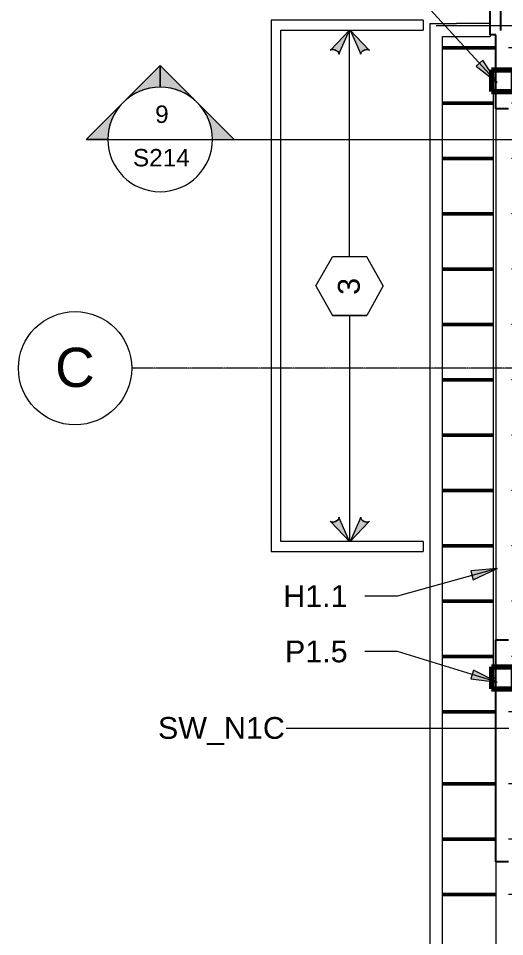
# Model space of a CAD drawing. Header units: inches. Extents: x -4036 to -1914, y 2 to 12338.
# Drawn here: x -4036.3 to -3825.6, y 11035.9 to 11434.2 of the extents above; entities that cross this region are included whole.
import ezdxf

# ---------------------------------------------------------------- set-up
doc = ezdxf.new("R2010")
doc.units = ezdxf.units.IN
doc.header["$MEASUREMENT"] = 0
doc.linetypes.add('Línea de rejilla', pattern=[0.875, 0.5, -0.125, 0.125, -0.125])
for name, color, linetype, lineweight in [('A-ANNO-NOTE', 131, 'Continuous', 9), ('A-DETL-GENF', 92, 'Continuous', 9), ('A-DETL-THIN', 151, 'Continuous', 9), ('A-WALL', 113, 'Continuous', 9), ('A-WALL-IDEN', 211, 'Continuous', 9), ('G-ANNO-SYMB', 111, 'Continuous', 9), ('G-ANNO-TEXT', 231, 'Continuous', 9), ('I-WALL', 2, 'Continuous', 9), ('S-BEAM', 12, 'Continuous', 9), ('S-BEAM-ANLY', 10, 'Continuous', 50), ('S-COLS', 52, 'Continuous', 9), ('S-COLS-SYMB', 171, 'Continuous', 70), ('S-GRID', 1, 'Continuous', 9), ('S-GRID-IDEN', 1, 'Continuous', 9)]:
    doc.layers.add(name, color=color, linetype=linetype, lineweight=lineweight)
doc.styles.add('Arial', font='arial.ttf', dxfattribs={"height": 9.448819})
doc.styles.add('Arial_1', font='arial.ttf', dxfattribs={"height": 17.007874})
doc.styles.add('Arial_2', font='arial.ttf', dxfattribs={"height": 7.559055})

# ---------------------------------------------------------------- blocks, each defined once
blk = doc.blocks.new('TRUSS - 22_-1469757-FRAMING PLAN - 2ND FLOOR')
at = {"layer": 'S-BEAM'}
for p, q in [((-159.75, 0), (-182.9, 0)), ((182.9, 0), (-154.25, 0))]:
    blk.add_line(p, q, dxfattribs=at)
blk = doc.blocks.new('TRUSS - 22_-V104-FRAMING PLAN - 2ND FLOOR')
at = {"layer": 'S-BEAM'}
for p, q in [((-159.75, 0), (-182.9, 0)), ((74.28, 0), (-154.25, 0)), ((82.16, 0), (77.11, 0)), ((178.49, 0), (85, 0))]:
    blk.add_line(p, q, dxfattribs=at)
blk = doc.blocks.new('TRUSS - 22_-V105-FRAMING PLAN - 2ND FLOOR')
at = {"layer": 'S-BEAM'}
for p, q in [((-160.94, 0), (-182.9, 0)), ((178.49, 0), (-153.06, 0))]:
    blk.add_line(p, q, dxfattribs=at)
blk = doc.blocks.new('TRUSS - 22_-V106-FRAMING PLAN - 2ND FLOOR')
at = {"layer": 'S-BEAM'}
for p, q in [((-160.94, 0), (-182.9, 0)), ((182.9, 0), (-153.06, 0))]:
    blk.add_line(p, q, dxfattribs=at)
blk = doc.blocks.new('TRUSS - 22_-V107-FRAMING PLAN - 2ND FLOOR')
at = {"layer": 'S-BEAM'}
for p, q in [((-159.75, 0), (-182.9, 0)), ((74.28, 0), (-154.25, 0)), ((82.16, 0), (77.11, 0)), ((182.9, 0), (85, 0))]:
    blk.add_line(p, q, dxfattribs=at)
blk = doc.blocks.new('Madera-Pilar - 235 x 235-1148042-FRAMING PLAN - 2ND FLOOR')
at = {"layer": 'S-COLS-SYMB'}
for p, q in [((-4.75, 4.75), (-4.75, -4.75)), ((-4.75, 4.75), (4.75, 4.75)), ((4.75, 4.75), (4.75, -4.75)), ((-4.75, -4.75), (4.75, -4.75))]:
    blk.add_line(p, q, dxfattribs=at)
blk = doc.blocks.new('TRUSSES - TRUSSES-1432445-FRAMING PLAN - 2ND FLOOR')
at = {"layer": 'A-DETL-GENF'}
h = blk.add_hatch(color=256, dxfattribs=at)
h.paths.add_polyline_path([(-100.4, -4.6), (-110.95, 0), (-102.35, -8.17), (-102.44, -7.95), (-102.49, -7.68), (-102.46, -7.02), (-102.26, -6.3), (-101.93, -5.61), (-101.5, -5.04), (-101.03, -4.68), (-100.79, -4.58), (-100.59, -4.56)], flags=0)
h.paths.add_polyline_path([(-100.4, 4.83), (-100.59, 4.79), (-100.8, 4.81), (-101.03, 4.9), (-101.26, 5.06), (-101.72, 5.53), (-102.11, 6.17), (-102.38, 6.89), (-102.5, 7.59), (-102.44, 8.17), (-102.35, 8.4), (-110.95, 0.23), (-100.79, 4.66)], flags=0)
h = blk.add_hatch(color=256, dxfattribs=at)
h.paths.add_polyline_path([(110.95, 0), (100.59, -4.56), (100.8, -4.59), (101.03, -4.68), (101.26, -4.83), (101.72, -5.31), (102.11, -5.95), (102.38, -6.66), (102.5, -7.36), (102.44, -7.95), (102.35, -8.17)], flags=0)
h.paths.add_polyline_path([(110.95, 0.23), (102.35, 8.4), (102.44, 8.17), (102.49, 7.9), (102.46, 7.25), (102.26, 6.53), (101.93, 5.84), (101.5, 5.27), (101.03, 4.9), (100.8, 4.81), (100.59, 4.79), (100.4, 4.83)], flags=0)
for p, q in [((0, 14.61), (-12.61, 7.43)), ((0, 14.61), (12.85, 7.43)), ((-102.35, 8.4), (-110.95, 0.23)), ((-102.35, 8.4), (-102.07, 8.66)), ((102.35, 8.4), (102.07, 8.66)), ((110.95, 0.23), (102.35, 8.4)), ((-110.95, 0.23), (-100.4, 4.83)), ((-12.61, 7.43), (-12.61, -7.43)), ((12.85, -7.43), (12.85, 7.43)), ((12.85, 7.43), (12.85, -7.43)), ((100.4, 4.83), (110.95, 0.23)), ((-110.95, 0), (-102.35, -8.17)), ((-100.4, -4.6), (-110.95, 0)), ((-12.61, 0), (-110.95, 0)), ((12.85, 0), (110.95, 0)), ((110.95, 0), (100.4, -4.6)), ((102.35, -8.17), (110.95, 0)), ((0, -14.56), (-12.61, -7.43)), ((0, -14.56), (12.85, -7.43)), ((-102.35, -8.17), (-102.07, -8.43)), ((102.35, -8.17), (102.07, -8.43))]:
    blk.add_line(p, q, dxfattribs=at)
for centre, major_axis, start_param, end_param in [((-101.24, 6.74), (-0.84, 1.91), 0.527907, 1.031328), ((-101.24, 6.74), (-0.84, 1.91), 0, 0.515859), ((101.24, 6.74), (0.84, 1.91), 5.767326, 6.283185), ((101.24, 6.74), (0.84, 1.91), 5.251857, 5.755279), ((-101.24, 6.74), (-0.84, 1.91), 1.058732, 1.553534), ((-101.24, 6.74), (-0.84, 1.91), 1.586991, 2.08013), ((-101.24, 6.74), (-0.84, 1.91), 2.111632, 2.609761), ((-101.24, 6.74), (-0.84, 1.91), 2.630892, 3.141593), ((101.24, 6.74), (0.84, 1.91), 3.141593, 3.652293), ((101.24, 6.74), (0.84, 1.91), 3.673425, 4.171554), ((101.24, 6.74), (0.84, 1.91), 4.203055, 4.696194), ((101.24, 6.74), (0.84, 1.91), 4.729651, 5.224453), ((-101.24, -6.52), (0.84, 1.91), 2.110265, 2.613686), ((-101.24, -6.52), (0.84, 1.91), 1.588058, 2.082861), ((-101.24, -6.52), (0.84, 1.91), 1.061463, 1.554602), ((-101.24, -6.52), (0.84, 1.91), 0.531832, 1.029961), ((-101.24, -6.52), (0.84, 1.91), 0, 0.5107), ((101.24, -6.52), (-0.84, 1.91), 5.772485, 6.283185), ((101.24, -6.52), (-0.84, 1.91), 5.253224, 5.751353), ((101.24, -6.52), (-0.84, 1.91), 4.728584, 5.221723), ((101.24, -6.52), (-0.84, 1.91), 4.200325, 4.695127), ((101.24, -6.52), (-0.84, 1.91), 3.669499, 4.172921), ((-101.24, -6.52), (0.84, 1.91), 2.625734, 3.141593), ((101.24, -6.52), (-0.84, 1.91), 3.141593, 3.657452)]:
    blk.add_ellipse(centre, major_axis=major_axis, ratio=0.493649, start_param=start_param, end_param=end_param, dxfattribs=at)
for points, knots in [([(-100.4, 4.83), (-100.46, 4.81), (-100.59, 4.78), (-100.8, 4.8), (-101.03, 4.89), (-101.34, 5.1), (-101.73, 5.5), (-102.13, 6.16), (-102.43, 6.96), (-102.53, 7.64), (-102.47, 8.12), (-102.4, 8.31), (-102.35, 8.4)], [0, 0, 0, 0, 0.066667, 0.133333, 0.2, 0.266667, 0.4, 0.533333, 0.666667, 0.833333, 0.916667, 1, 1, 1, 1]), ([(102.35, 8.4), (102.39, 8.33), (102.45, 8.18), (102.51, 7.82), (102.49, 7.26), (102.29, 6.52), (101.96, 5.84), (101.56, 5.3), (101.14, 4.94), (100.81, 4.79), (100.56, 4.78), (100.46, 4.81), (100.4, 4.83)], [0, 0, 0, 0, 0.066667, 0.133333, 0.266667, 0.4, 0.533333, 0.65, 0.766667, 0.883333, 0.941667, 1, 1, 1, 1]), ([(-102.35, -8.17), (-102.39, -8.1), (-102.45, -7.96), (-102.51, -7.59), (-102.49, -7.03), (-102.29, -6.3), (-101.96, -5.62), (-101.56, -5.08), (-101.14, -4.71), (-100.81, -4.57), (-100.56, -4.55), (-100.46, -4.58), (-100.4, -4.6)], [0, 0, 0, 0, 0.066667, 0.133333, 0.266667, 0.4, 0.533333, 0.65, 0.766667, 0.883333, 0.941667, 1, 1, 1, 1]), ([(100.4, -4.6), (100.46, -4.58), (100.59, -4.55), (100.8, -4.57), (101.03, -4.67), (101.34, -4.87), (101.73, -5.28), (102.13, -5.93), (102.43, -6.73), (102.53, -7.41), (102.47, -7.9), (102.4, -8.09), (102.35, -8.17)], [0, 0, 0, 0, 0.066667, 0.133333, 0.2, 0.266667, 0.4, 0.533333, 0.666667, 0.833333, 0.916667, 1, 1, 1, 1])]:
    blk.add_open_spline(points, degree=3, knots=knots, dxfattribs=at)
blk = doc.blocks.new('Rejilla - Extremo inicial de rejilla - Círculo-11506-FRAMING PLAN - 2ND FLOOR')
at = {"layer": 'S-GRID-IDEN'}
blk.add_circle((0, 0), 0.2559, dxfattribs=at)
blk = doc.blocks.new('Vista de diseño - Extremo inicial de sección - Rellenado-1561-FRAMING PLAN - 2ND FLOOR')
at = {"layer": 'G-ANNO-SYMB'}
h = blk.add_hatch(color=256, dxfattribs=at)
edge = h.paths.add_edge_path(flags=0)
edge.add_line((-0.2362, 0.3341), (-0.2362, 0.2362))
edge.add_arc((-0.2362, 0), 0.2362, 90, 135)
edge.add_line((-0.4033, 0.167), (-0.2362, 0.3341))
h = blk.add_hatch(color=256, dxfattribs=at)
edge = h.paths.add_edge_path(flags=0)
edge.add_line((-0.2362, 0.3341), (-0.0692, 0.167))
edge.add_arc((-0.2362, 0), 0.2362, 45, 90)
edge.add_line((-0.2362, 0.2362), (-0.2362, 0.3341))
h = blk.add_hatch(color=256, dxfattribs=at)
edge = h.paths.add_edge_path(flags=0)
edge.add_line((-0.5703, 0), (-0.4033, 0.167))
edge.add_arc((-0.2362, 0), 0.2362, 135, 180)
edge.add_line((-0.4724, 0), (-0.5703, 0))
h = blk.add_hatch(color=256, dxfattribs=at)
edge = h.paths.add_edge_path(flags=0)
edge.add_line((0.0978, 0), (0, 0))
edge.add_arc((-0.2362, 0), 0.2362, 360, 405)
edge.add_line((-0.0692, 0.167), (0.0978, 0))
for p, q in [((-0.2362, 0.3341), (-0.5703, 0)), ((-0.2362, 0.3341), (-0.4033, 0.167)), ((-0.2362, 0.3341), (0.0978, 0)), ((-0.2362, 0.2362), (-0.2362, 0.3341)), ((-0.2362, 0.3341), (-0.2362, 0.2362)), ((-0.0692, 0.167), (-0.2362, 0.3341)), ((-0.4033, 0.167), (-0.5703, 0)), ((0.0978, 0), (-0.0692, 0.167)), ((-0.5703, 0), (-0.4724, 0)), ((0, 0), (0.0978, 0)), ((-0.4724, 0), (-0.5703, 0)), ((0, 0), (0.0978, 0))]:
    blk.add_line(p, q, dxfattribs=at)
for start, end in [(360, 180), (90, 135), (45, 90), (135, 180), (360, 45), (180, 360)]:
    blk.add_arc((-0.2362, 0), 0.2362, start, end, dxfattribs=at)

msp = doc.modelspace()

# ---------------------------------------------------------------- hatches: boundary and pattern name
at = {"layer": 'G-ANNO-TEXT'}
for points in [[(-3828.81, 11406.38), (-3834.98, 11416.1), (-3837.93, 11413.4)], [(-3828.81, 11195.63), (-3840.27, 11194.52), (-3839.19, 11190.66)], [(-3828.81, 11146.21), (-3839.04, 11151.48), (-3840.23, 11147.66)]]:
    msp.add_hatch(color=50, dxfattribs=at).paths.add_polyline_path(points, flags=0)

# ---------------------------------------------------------------- linework, layer by layer
at = {"layer": 'A-DETL-THIN'}
for p, q in [((-3857.97, 11431.89), (-3846.47, 11431.89)), ((-3752.91, 11430.99), (-3855.22, 11430.99))]:
    msp.add_line(p, q, dxfattribs=at)
at = {"layer": 'A-WALL', "lineweight": 25}
for p, q in [((-3831.82, 11426.99), (-3831.82, 11550.09)), ((-3827.32, 11546.99), (-3827.32, 11428.99)), ((-3829.32, 11426.99), (-3831.82, 11426.99))]:
    msp.add_line(p, q, dxfattribs=at)
at = {"layer": 'A-WALL'}
for p, q in [((-3926.72, 11433.39), (-3926.72, 11202.99)), ((-3860.91, 11433.39), (-3926.72, 11433.39)), ((-3860.91, 11433.39), (-3860.91, 11429.14)), ((-3831.82, 11431.89), (-3846.47, 11431.89)), ((-3922.47, 11207.24), (-3922.47, 11429.14)), ((-3922.47, 11429.14), (-3860.91, 11429.14)), ((-3852.47, 11426.39), (-3831.82, 11426.39)), ((-3831.82, 11426.99), (-3831.82, 11426.39)), ((-3860.91, 11207.24), (-3922.47, 11207.24)), ((-3860.91, 11207.24), (-3860.91, 11202.99)), ((-3926.72, 11202.99), (-3860.91, 11202.99))]:
    msp.add_line(p, q, dxfattribs=at)
at = {"layer": 'A-WALL-IDEN'}
msp.add_line((-3823.71, 11126.19), (-3920.26, 11126.19), dxfattribs=at)
at = {"layer": 'G-ANNO-SYMB'}
for p, q in [((-3997.5, 11381.69), (-3952.14, 11381.69)), ((-3952.14, 11381.69), (-3792.9, 11381.69))]:
    msp.add_line(p, q, dxfattribs=at)
at = {"layer": 'G-ANNO-TEXT', "color": 50}
for p, q in [((-3828.81, 11406.38), (-3871.95, 11453.56)), ((-3834.98, 11416.1), (-3837.93, 11413.4)), ((-3828.81, 11406.38), (-3834.98, 11416.1)), ((-3837.93, 11413.4), (-3828.81, 11406.38)), ((-3828.81, 11195.63), (-3871.95, 11183.61)), ((-3828.81, 11195.63), (-3840.27, 11194.52)), ((-3840.27, 11194.52), (-3839.19, 11190.66)), ((-3839.19, 11190.66), (-3828.81, 11195.63)), ((-3871.95, 11183.61), (-3886.09, 11183.61)), ((-3871.95, 11159.61), (-3886.09, 11159.61)), ((-3828.81, 11146.21), (-3871.95, 11159.61)), ((-3839.04, 11151.48), (-3840.23, 11147.66)), ((-3828.81, 11146.21), (-3839.04, 11151.48)), ((-3840.23, 11147.66), (-3828.81, 11146.21))]:
    msp.add_line(p, q, dxfattribs=at)
at = {"layer": 'I-WALL'}
for p, q in [((-3857.97, 11431.89), (-3857.97, 9982.94)), ((-3852.47, 9988.44), (-3852.47, 11426.39)), ((-3829.32, 11394.99), (-3829.32, 11164.59)), ((-3829.32, 11068.36), (-3829.32, 11030.34))]:
    msp.add_line(p, q, dxfattribs=at)
at = {"layer": 'I-WALL', "lineweight": 25}
for p, q in [((-3829.32, 11394.99), (-3829.32, 11426.99)), ((-3823.82, 11394.99), (-3829.32, 11394.99)), ((-3829.32, 11068.36), (-3829.32, 11164.59)), ((-3829.32, 11164.59), (-3823.82, 11164.59)), ((-3823.82, 11068.36), (-3829.32, 11068.36))]:
    msp.add_line(p, q, dxfattribs=at)
at = {"layer": 'S-BEAM'}
for p, q in [((-3829.32, 11401.87), (-3830.51, 11401.87)), ((-3830.51, 11401.87), (-3830.51, 11148.17)), ((-3830.51, 11148.17), (-3829.32, 11148.17))]:
    msp.add_line(p, q, dxfattribs=at)
at = {"layer": 'S-BEAM-ANLY', "color": 7}
for p, q in [((-3852.47, 11421.46), (-3829.32, 11421.46)), ((-3852.47, 11397.46), (-3830.51, 11397.46)), ((-3852.47, 11373.46), (-3830.51, 11373.46)), ((-3852.47, 11349.46), (-3830.51, 11349.46)), ((-3852.47, 11325.46), (-3830.51, 11325.46)), ((-3852.47, 11301.46), (-3830.51, 11301.46)), ((-3852.47, 11277.46), (-3830.51, 11277.46)), ((-3852.47, 11253.46), (-3830.51, 11253.46)), ((-3852.47, 11229.46), (-3830.51, 11229.46)), ((-3852.47, 11205.46), (-3830.51, 11205.46)), ((-3852.47, 11181.46), (-3830.51, 11181.46)), ((-3852.47, 11157.46), (-3830.51, 11157.46)), ((-3852.47, 11133.46), (-3829.32, 11133.46)), ((-3852.47, 11102.19), (-3829.32, 11102.19)), ((-3852.47, 11078.19), (-3829.32, 11078.19)), ((-3852.47, 11054.19), (-3829.32, 11054.19))]:
    msp.add_line(p, q, dxfattribs=at)
at = {"layer": 'S-GRID', "linetype": 'Línea de rejilla'}
msp.add_line((-1959.43, 11282.44), (-3987.13, 11282.44), dxfattribs=at)

# ---------------------------------------------------------------- block references
at = {"layer": 'A-DETL-GENF', "rotation": 269.9999999999987}
msp.add_blockref('TRUSSES - TRUSSES-1432445-FRAMING PLAN - 2ND FLOOR', (-3892.75, 11318.19), dxfattribs=at)
at = {"layer": 'G-ANNO-SYMB', "xscale": 95.99999999999994, "yscale": 95.99999999999994, "zscale": 95.99999999999994}
msp.add_blockref('Vista de diseño - Extremo inicial de sección - Rellenado-1561-FRAMING PLAN - 2ND FLOOR', (-3952.14, 11381.69), dxfattribs=at)
at = {"layer": 'S-BEAM'}
for name, p in [('TRUSS - 22_-V104-FRAMING PLAN - 2ND FLOOR', (-3669.57, 11421.46)), ('TRUSS - 22_-V105-FRAMING PLAN - 2ND FLOOR', (-3669.57, 11397.46)), ('TRUSS - 22_-V105-FRAMING PLAN - 2ND FLOOR', (-3669.57, 11373.46)), ('TRUSS - 22_-V105-FRAMING PLAN - 2ND FLOOR', (-3669.57, 11349.46)), ('TRUSS - 22_-V105-FRAMING PLAN - 2ND FLOOR', (-3669.57, 11325.46)), ('TRUSS - 22_-V105-FRAMING PLAN - 2ND FLOOR', (-3669.57, 11301.46)), ('TRUSS - 22_-V105-FRAMING PLAN - 2ND FLOOR', (-3669.57, 11277.46)), ('TRUSS - 22_-V105-FRAMING PLAN - 2ND FLOOR', (-3669.57, 11253.46)), ('TRUSS - 22_-V106-FRAMING PLAN - 2ND FLOOR', (-3669.57, 11229.46)), ('TRUSS - 22_-V106-FRAMING PLAN - 2ND FLOOR', (-3669.57, 11205.46)), ('TRUSS - 22_-V106-FRAMING PLAN - 2ND FLOOR', (-3669.57, 11181.46)), ('TRUSS - 22_-V106-FRAMING PLAN - 2ND FLOOR', (-3669.57, 11157.46)), ('TRUSS - 22_-V107-FRAMING PLAN - 2ND FLOOR', (-3669.57, 11133.46)), ('TRUSS - 22_-1469757-FRAMING PLAN - 2ND FLOOR', (-3669.57, 11102.19)), ('TRUSS - 22_-1469757-FRAMING PLAN - 2ND FLOOR', (-3669.57, 11078.19)), ('TRUSS - 22_-1469757-FRAMING PLAN - 2ND FLOOR', (-3669.57, 11054.19))]:
    msp.add_blockref(name, p, dxfattribs=at)
at = {"layer": 'S-COLS'}
for p in [(-3826.57, 11407.15), (-3826.57, 11148.15)]:
    msp.add_blockref('Madera-Pilar - 235 x 235-1148042-FRAMING PLAN - 2ND FLOOR', p, dxfattribs=at)
at = {"layer": 'S-GRID-IDEN', "xscale": 95.99999999999994, "yscale": 95.99999999999994, "zscale": 95.99999999999994, "rotation": 89.9999999999999}
msp.add_blockref('Rejilla - Extremo inicial de rejilla - Círculo-11506-FRAMING PLAN - 2ND FLOOR', (-4011.7, 11282.44), dxfattribs=at)

# ---------------------------------------------------------------- texts
at = {"layer": 'A-ANNO-NOTE', "insert": (-3897.81, 11314.27), "char_height": 9.45, "width": 8.787, "attachment_point": 1, "rotation": 90, "style": 'Arial'}
msp.add_mtext('3', dxfattribs=at)
at = {"layer": 'A-WALL-IDEN', "insert": (-3975.78, 11131.14), "char_height": 9.449, "width": 66.963, "attachment_point": 1, "style": 'Arial'}
msp.add_mtext('SW_N1C', dxfattribs=at)
at = {"layer": 'G-ANNO-SYMB', "attachment_point": 1, "style": 'Arial_2'}
for s, insert, char_height, width in [('9', (-3977, 11396.39), 7.56, 7.272), ('S214', (-3986.64, 11377.54), 7.559, 30.603)]:
    msp.add_mtext(s, dxfattribs=dict(at, insert=insert, char_height=char_height, width=width))
at = {"layer": 'G-ANNO-TEXT', "color": 7, "char_height": 9.449, "attachment_point": 1, "style": 'Arial'}
for s, insert, width in [('H1.1', (-3921.52, 11188.33), 33.633), ('P1.5', (-3920.76, 11164.33), 32.724)]:
    msp.add_mtext(s, dxfattribs=dict(at, insert=insert, width=width))
at = {"layer": 'S-GRID-IDEN', "insert": (-4020.35, 11291.32), "char_height": 17.01, "width": 20.907, "attachment_point": 1, "style": 'Arial_1'}
msp.add_mtext('C', dxfattribs=at)

doc.saveas('drawing.dxf')
